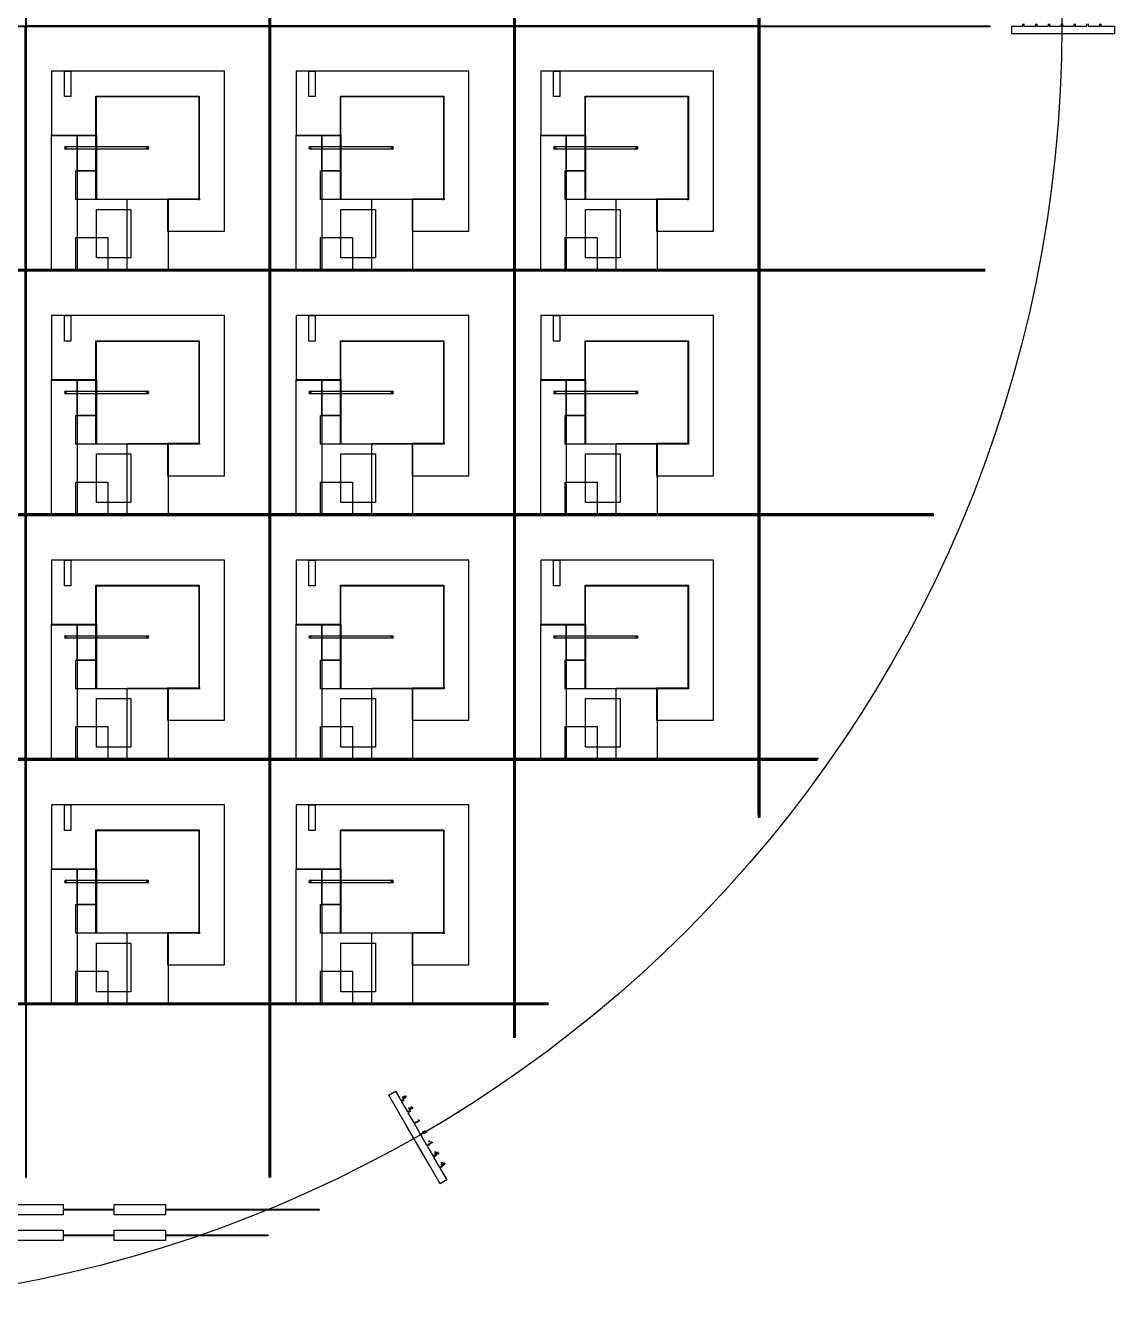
# Model space of a CAD drawing. Extents: x -52 to 52, y -50 to 50.
# Drawn here: x 9.54 to 52.05, y -50 to -0.03 of the extents above; entities that cross this region are included whole.
import ezdxf

# ---------------------------------------------------------------- set-up
doc = ezdxf.new("R2010")
doc.units = 0
for name, color, linetype in [('helperLayer', 6, 'CONTINUOUS'), ('largegap', 4, 'CONTINUOUS'), ('smallgap', 3, 'CONTINUOUS'), ('wafersize', 2, 'CONTINUOUS')]:
    doc.layers.add(name, color=color, linetype=linetype)

# ---------------------------------------------------------------- blocks, each defined once
blk = doc.blocks.new('WaferAlign')
at = {"layer": 'largegap', "linetype": 'CONTINUOUS'}
for points in [[(103.57, 47.51), (103.57, 47.41), (104.1, 47.41), (104.1, 47.11), (103.105, 47.11), (102.1, 47.11), (101.095, 47.11), (100.5925, 47.11), (100.1, 47.11), (100.1, 47.41), (100.53, 47.41), (100.53, 47.51)], [(100.57, 47.51), (100.57, 47.41), (100.5925, 47.41), (101.03, 47.41), (101.03, 47.51)], [(101.07, 47.51), (101.07, 47.41), (101.095, 47.41), (101.53, 47.41), (101.53, 47.51)], [(101.57, 47.51), (101.57, 47.41), (102.03, 47.41), (102.03, 47.51)], [(102.07, 47.51), (102.07, 47.41), (102.1, 47.41), (102.53, 47.41), (102.53, 47.51)], [(102.57, 47.51), (102.57, 47.41), (103.03, 47.41), (103.03, 47.51)], [(103.07, 47.51), (103.07, 47.41), (103.105, 47.41), (103.53, 47.41), (103.53, 47.41), (103.53, 47.51)], [(61.05, 1.4), (63.05, 1.4), (63.05, 1.22), (65.04135, 1.22), (65.05, 1.22), (65.05, 1.22), (65.05, 1.4), (67.05, 1.4), (67.05, 1.22), (71.537025, 1.22), (73.05, 1.22), (73.05, 1.18), (71.537025, 1.18), (67.05, 1.18), (67.05, 1), (65.05, 1), (65.05, 1.18), (65.04135, 1.18), (63.05, 1.18), (63.05, 1), (61.05, 1)], [(61.05, 0.4), (63.05, 0.4), (63.05, 0.22), (65.04135, 0.22), (65.05, 0.22), (65.05, 0.22), (65.05, 0.4), (67.05, 0.4), (67.05, 0.22), (71.05, 0.22), (71.05, 0.18), (67.05, 0.18), (67.05, 0), (65.05, 0), (65.05, 0.18), (65.04135, 0.18), (63.05, 0.18), (63.05, 0), (61.05, 0)]]:
    blk.add_lwpolyline(points, dxfattribs=at)
for points in [[(76.408781, 4.569354), (75.771891, 5.67248), (76.031699, 5.82248), (76.246699, 5.450089), (76.333301, 5.500089), (76.353301, 5.465447), (76.266699, 5.415447), (76.408781, 5.169354), (76.496699, 5.017076), (76.583301, 5.067076), (76.603301, 5.032434), (76.5167, 4.982434), (76.746699, 4.584064), (76.833301, 4.634064), (76.853301, 4.599422), (76.766699, 4.549422), (76.871813, 4.36736), (76.996699, 4.151051), (77.083301, 4.201051), (77.103301, 4.166409), (77.016699, 4.116409), (77.246699, 3.718038), (77.333301, 3.768038), (77.353301, 3.733396), (77.266699, 3.683396), (77.292158, 3.6393), (77.496699, 3.285025), (77.583301, 3.335025), (77.603301, 3.300383), (77.5167, 3.250383), (77.662429, 2.997973), (77.712504, 2.91124), (77.746699, 2.852013), (77.833301, 2.902013), (77.853301, 2.867371), (77.766699, 2.817371), (78.031699, 2.358378), (77.771891, 2.208378), (77.366093, 2.91124), (76.408781, 4.569354)], [(76.391292, 5.64596), (76.398648, 5.646765), (76.405628, 5.646415), (76.408781, 5.645601), (76.412368, 5.644676), (76.41853, 5.641769), (76.424148, 5.637817), (76.428988, 5.632686), (76.433329, 5.626432), (76.435635, 5.621716), (76.437505, 5.616852), (76.438614, 5.611861), (76.439241, 5.6068), (76.439173, 5.60186), (76.438489, 5.597085), (76.437176, 5.592677), (76.435245, 5.588435), (76.432686, 5.584559), (76.429856, 5.581153), (76.426554, 5.578202), (76.422902, 5.575677), (76.419046, 5.573867), (76.415198, 5.572585), (76.411191, 5.57194), (76.408781, 5.57189), (76.407069, 5.571854), (76.402866, 5.572452), (76.398705, 5.573699), (76.394585, 5.575596), (76.390553, 5.578064), (76.391743, 5.572391), (76.39207, 5.566949), (76.391455, 5.561693), (76.389898, 5.556622), (76.387387, 5.55194), (76.384046, 5.547613), (76.379784, 5.543797), (76.374692, 5.540335), (76.367012, 5.53684), (76.35919, 5.535035), (76.351103, 5.534954), (76.342874, 5.536564), (76.334874, 5.539766), (76.327874, 5.544484), (76.321719, 5.550629), (76.316488, 5.558244), (76.312836, 5.565834), (76.310686, 5.573352), (76.31007, 5.580921), (76.310987, 5.588542), (76.313185, 5.595754), (76.316796, 5.602324), (76.321541, 5.608192), (76.327746, 5.613339), (76.337751, 5.600344), (76.332932, 5.595686), (76.329279, 5.591178), (76.326677, 5.586652), (76.325208, 5.582154), (76.324623, 5.577749), (76.324968, 5.573359), (76.326151, 5.569142), (76.328186, 5.564895), (76.331331, 5.560349), (76.33519, 5.556738), (76.339604, 5.553968), (76.344732, 5.552131), (76.350045, 5.551236), (76.355376, 5.551395), (76.360557, 5.552717), (76.365755, 5.555092), (76.370098, 5.558226), (76.373644, 5.561837), (76.37627, 5.56596), (76.378052, 5.570639), (76.378803, 5.57566), (76.37859, 5.580543), (76.37728, 5.585522), (76.375085, 5.590407), (76.373664, 5.592507), (76.372075, 5.594717), (76.370038, 5.596982), (76.367787, 5.599437), (76.381046, 5.605006), (76.381329, 5.604336), (76.381613, 5.603665), (76.381929, 5.603118), (76.3822, 5.602648), (76.384963, 5.598404), (76.388294, 5.594801), (76.39196, 5.591703), (76.396238, 5.589169), (76.400704, 5.587575), (76.405298, 5.587203), (76.408781, 5.587895), (76.409976, 5.588132), (76.414862, 5.590326), (76.418311, 5.59284), (76.421133, 5.59572), (76.423235, 5.599124), (76.424662, 5.602972), (76.425227, 5.607052), (76.424939, 5.611162), (76.423801, 5.615301), (76.421934, 5.619437), (76.41924, 5.6232), (76.416225, 5.626256), (76.412731, 5.628514), (76.408871, 5.630143), (76.408781, 5.630159), (76.404453, 5.63093), (76.399761, 5.630932), (76.394679, 5.62998), (76.389321, 5.628242), (76.383696, 5.643764), (76.391292, 5.64596)], [(76.638219, 5.21249), (76.646176, 5.21406), (76.653705, 5.214026), (76.661003, 5.212401), (76.667705, 5.209283), (76.673886, 5.204718), (76.679502, 5.198784), (76.684565, 5.191279), (76.688454, 5.183096), (76.690753, 5.175143), (76.691459, 5.167417), (76.690496, 5.159874), (76.68804, 5.15293), (76.684405, 5.146764), (76.679499, 5.141533), (76.67337, 5.13716), (76.669792, 5.135407), (76.666081, 5.13389), (76.662175, 5.132887), (76.658214, 5.132164), (76.653824, 5.131819), (76.649163, 5.131944), (76.644155, 5.132493), (76.638795, 5.133466), (76.632516, 5.134951), (76.625024, 5.137091), (76.616196, 5.139919), (76.60611, 5.143481), (76.597842, 5.146424), (76.591111, 5.14869), (76.585872, 5.150358), (76.582249, 5.151395), (76.5793, 5.151986), (76.576521, 5.152467), (76.573831, 5.152791), (76.571231, 5.152958), (76.603697, 5.096726), (76.590167, 5.088915), (76.546413, 5.164699), (76.548916, 5.166144), (76.55152, 5.167231), (76.554261, 5.168083), (76.557137, 5.168701), (76.561918, 5.169271), (76.566969, 5.169372), (76.572168, 5.169036), (76.577716, 5.168277), (76.583581, 5.16697), (76.590287, 5.165107), (76.59759, 5.162754), (76.605735, 5.159844), (76.617852, 5.155473), (76.628452, 5.152104), (76.637289, 5.149802), (76.644564, 5.14858), (76.650569, 5.148293), (76.65609, 5.148665), (76.660991, 5.14993), (76.665329, 5.151809), (76.669092, 5.154503), (76.67209, 5.157799), (76.674369, 5.161617), (76.675929, 5.165959), (76.67658, 5.17061), (76.676257, 5.175324), (76.67496, 5.180102), (76.672731, 5.184863), (76.669541, 5.189487), (76.665884, 5.193111), (76.661795, 5.19586), (76.657239, 5.197609), (76.652296, 5.198405), (76.647301, 5.198024), (76.642088, 5.196578), (76.636779, 5.194035), (76.629911, 5.209362), (76.638219, 5.21249)], [(76.919422, 4.689671), (76.916151, 4.692266), (76.92976, 4.700123), (76.935949, 4.696084), (76.942226, 4.692618), (76.948636, 4.689644), (76.955132, 4.687242), (76.96139, 4.685433), (76.967209, 4.684204), (76.972667, 4.683601), (76.977685, 4.683579), (76.982923, 4.674507), (76.8678, 4.60804), (76.859672, 4.622117), (76.949378, 4.673909), (76.945328, 4.675324), (76.941097, 4.677054), (76.936641, 4.679173), (76.931959, 4.681684), (76.927265, 4.684396), (76.923142, 4.687022), (76.919422, 4.689671)], [(77.178832, 4.275399), (77.185974, 4.276394), (77.192761, 4.276559), (77.195014, 4.276281), (77.195014, 4.261279), (77.18675, 4.260783), (77.176915, 4.25813), (77.16531, 4.253306), (77.152101, 4.246201), (77.139344, 4.238314), (77.129509, 4.230967), (77.122471, 4.224193), (77.118275, 4.217913), (77.116117, 4.212078), (77.115481, 4.206497), (77.116244, 4.201202), (77.118406, 4.196194), (77.121618, 4.191895), (77.1259, 4.188632), (77.131006, 4.18647), (77.137183, 4.185344), (77.144719, 4.185838), (77.154105, 4.188545), (77.165386, 4.19339), (77.178561, 4.20037), (77.191195, 4.20829), (77.201109, 4.215683), (77.208146, 4.222457), (77.212342, 4.228737), (77.214376, 4.234604), (77.215013, 4.240186), (77.21425, 4.245481), (77.212166, 4.250535), (77.208955, 4.254833), (77.204997, 4.258075), (77.200339, 4.260183), (77.195014, 4.261279), (77.195014, 4.276281), (77.199161, 4.27577), (77.205172, 4.274026), (77.210595, 4.271318), (77.215551, 4.26761), (77.219963, 4.262857), (77.223807, 4.257256), (77.223909, 4.257107), (77.226249, 4.252513), (77.227938, 4.247962), (77.229023, 4.243374), (77.229502, 4.23875), (77.229287, 4.234246), (77.228623, 4.229796), (77.22731, 4.225388), (77.225425, 4.221067), (77.222969, 4.216833), (77.219986, 4.212608), (77.216476, 4.208391), (77.212485, 4.204107), (77.207642, 4.19985), (77.201759, 4.195411), (77.194835, 4.190787), (77.186915, 4.185902), (77.177115, 4.180662), (77.167981, 4.176431), (77.159594, 4.173258), (77.151908, 4.171218), (77.144688, 4.170178), (77.137856, 4.170091), (77.131456, 4.170881), (77.125568, 4.172591), (77.120067, 4.175255), (77.115111, 4.178962), (77.110699, 4.183715), (77.10683, 4.189511), (77.102974, 4.197817), (77.101224, 4.206086), (77.101422, 4.214231), (77.103682, 4.222418), (77.109004, 4.232164), (77.117531, 4.24178), (77.12906, 4.251251), (77.143747, 4.26067), (77.153502, 4.265989), (77.162635, 4.270219), (77.171023, 4.273393), (77.178832, 4.275399)], [(77.355981, 3.841956), (77.33101, 3.885206), (77.345167, 3.893379), (77.370137, 3.850129), (77.355981, 3.841956)], [(77.410533, 3.83904), (77.407262, 3.841636), (77.420871, 3.849493), (77.427061, 3.845454), (77.433338, 3.841988), (77.439748, 3.839014), (77.446244, 3.836612), (77.452502, 3.834803), (77.458321, 3.833574), (77.463779, 3.832971), (77.468797, 3.832949), (77.474035, 3.823877), (77.358911, 3.75741), (77.350784, 3.771487), (77.440489, 3.823279), (77.436439, 3.824694), (77.432209, 3.826424), (77.427752, 3.828543), (77.42307, 3.831054), (77.418376, 3.833766), (77.414253, 3.836391), (77.410533, 3.83904)], [(77.662429, 3.442885), (77.668117, 3.444007), (77.675645, 3.443973), (77.682944, 3.442348), (77.689645, 3.439231), (77.695826, 3.434666), (77.701442, 3.428732), (77.706505, 3.421227), (77.710394, 3.413044), (77.712693, 3.405091), (77.713399, 3.397365), (77.712436, 3.389822), (77.70998, 3.382878), (77.706345, 3.376712), (77.701439, 3.371481), (77.69531, 3.367108), (77.691732, 3.365355), (77.688021, 3.363838), (77.684115, 3.362835), (77.680154, 3.362112), (77.675764, 3.361767), (77.671103, 3.361892), (77.666095, 3.362441), (77.662429, 3.363106), (77.660735, 3.363414), (77.654456, 3.364898), (77.646964, 3.367038), (77.638136, 3.369867), (77.62805, 3.373428), (77.619782, 3.376371), (77.613051, 3.378637), (77.607812, 3.380305), (77.60419, 3.381342), (77.601241, 3.381933), (77.598461, 3.382414), (77.595771, 3.382739), (77.593171, 3.382906), (77.625637, 3.326674), (77.612107, 3.318863), (77.568353, 3.394647), (77.570856, 3.396092), (77.573461, 3.397178), (77.576202, 3.39803), (77.579077, 3.398648), (77.583858, 3.399219), (77.58891, 3.399319), (77.594108, 3.398984), (77.599656, 3.398225), (77.605521, 3.396918), (77.612227, 3.395055), (77.61953, 3.392702), (77.627675, 3.389792), (77.639792, 3.385421), (77.650392, 3.382052), (77.659229, 3.37975), (77.662429, 3.379212), (77.666504, 3.378528), (77.672509, 3.378241), (77.67803, 3.378613), (77.682931, 3.379878), (77.687269, 3.381757), (77.691032, 3.384451), (77.69403, 3.387746), (77.696309, 3.391565), (77.697869, 3.395907), (77.698521, 3.400558), (77.698197, 3.405272), (77.6969, 3.41005), (77.694671, 3.414811), (77.691481, 3.419435), (77.687824, 3.423059), (77.683735, 3.425808), (77.679179, 3.427557), (77.674236, 3.428353), (77.669241, 3.427972), (77.664028, 3.426526), (77.662429, 3.42576), (77.658719, 3.423982), (77.651852, 3.439309), (77.66016, 3.442437), (77.662429, 3.442885)], [(77.597075, 3.424368), (77.572105, 3.467618), (77.586261, 3.475791), (77.611232, 3.432541), (77.597075, 3.424368)], [(77.83817, 3.00678), (77.813199, 3.05003), (77.827356, 3.058203), (77.852326, 3.014953), (77.83817, 3.00678)], [(77.904344, 3.025277), (77.9117, 3.026083), (77.91868, 3.025733), (77.925419, 3.023994), (77.931582, 3.021087), (77.9372, 3.017134), (77.94204, 3.012004), (77.94638, 3.00575), (77.948687, 3.001033), (77.950556, 2.99617), (77.951665, 2.991178), (77.952292, 2.986118), (77.952224, 2.981178), (77.95154, 2.976403), (77.950227, 2.971995), (77.948297, 2.967753), (77.945738, 2.963877), (77.942908, 2.96047), (77.939606, 2.95752), (77.935954, 2.954995), (77.932097, 2.953185), (77.92825, 2.951903), (77.924243, 2.951258), (77.92012, 2.951172), (77.915917, 2.95177), (77.911757, 2.953016), (77.907637, 2.954914), (77.903604, 2.957382), (77.904795, 2.951708), (77.905122, 2.946267), (77.904507, 2.94101), (77.90295, 2.93594), (77.900438, 2.931258), (77.897098, 2.92693), (77.892836, 2.923114), (77.887743, 2.919653), (77.880064, 2.916158), (77.872241, 2.914353), (77.864155, 2.914272), (77.855926, 2.915882), (77.847925, 2.919084), (77.840925, 2.923802), (77.83477, 2.929946), (77.82954, 2.937562), (77.825887, 2.945152), (77.823738, 2.952669), (77.823121, 2.960239), (77.824039, 2.96786), (77.826236, 2.975072), (77.829848, 2.981641), (77.834593, 2.98751), (77.840798, 2.992656), (77.850802, 2.979662), (77.845984, 2.975003), (77.842331, 2.970495), (77.839729, 2.965969), (77.838259, 2.961471), (77.837674, 2.957067), (77.838019, 2.952677), (77.839202, 2.94846), (77.841238, 2.944212), (77.844383, 2.939667), (77.848242, 2.936056), (77.852656, 2.933286), (77.857783, 2.931449), (77.863097, 2.930554), (77.868428, 2.930712), (77.873608, 2.932035), (77.878806, 2.93441), (77.883149, 2.937544), (77.886696, 2.941155), (77.889321, 2.945278), (77.891103, 2.949957), (77.891854, 2.954978), (77.891641, 2.959861), (77.890331, 2.96484), (77.888137, 2.969725), (77.886716, 2.971825), (77.885126, 2.974035), (77.883089, 2.9763), (77.880838, 2.978754), (77.894098, 2.984324), (77.894381, 2.983653), (77.894664, 2.982983), (77.89498, 2.982436), (77.895251, 2.981966), (77.898015, 2.977722), (77.901346, 2.974118), (77.905012, 2.971021), (77.90929, 2.968486), (77.913755, 2.966893), (77.918349, 2.966521), (77.923028, 2.96745), (77.927913, 2.969644), (77.931363, 2.972158), (77.934185, 2.975038), (77.936286, 2.978442), (77.937713, 2.98229), (77.938278, 2.98637), (77.937991, 2.990479), (77.936853, 2.994618), (77.934986, 2.998755), (77.932292, 3.002518), (77.929276, 3.005573), (77.925783, 3.007832), (77.921922, 3.009461), (77.917505, 3.010248), (77.912812, 3.01025), (77.907731, 3.009297), (77.902373, 3.007559), (77.896748, 3.023082), (77.904344, 3.025277)]]:
    blk.add_lwpolyline(points, close=True, dxfattribs=at)
blk = doc.blocks.new('10mmLens9.5mmWafer')
at = {"layer": 'largegap', "linetype": 'CONTINUOUS'}
for points in [[(2, 3), (2, 8), (8.75, 8), (8.75, 5.48), (7, 5.48), (7, 6.99), (7.01, 6.99), (7.01, 7.01), (6.99, 7.01), (6.99, 7), (3.01, 7), (3.01, 7.013), (2.99, 7.013), (2.99, 6.99), (3, 6.99), (3, 3.025), (2.975, 3.025), (2.975, 3), (2.975, 2.975), (3.025, 2.975), (3.025, 3), (4.225, 3), (4.225, 1.75), (2, 1.75), (2, 3)], [(8, 7), (8.25, 7), (8.25, 8), (8, 8), (8, 7)]]:
    blk.add_lwpolyline(points, close=True, dxfattribs=at)
at = {"layer": 'smallgap', "linetype": 'CONTINUOUS'}
for points in [[(2.98, 2.98), (7.02, 2.98), (7.02, 7.02), (2.98, 7.02), (2.98, 2.98)], [(7, 4.1), (7.75, 4.1), (7.75, 5.5), (7, 5.5), (7, 4.1)], [(7.75, 0.225), (8.75, 0.225), (8.75, 5.5), (7.75, 5.5), (7.75, 0.225)], [(5, 5.05), (5, 4.95), (8.2, 4.95), (8.2, 5.05), (5, 5.05)], [(7, 2.98), (7.8, 2.98), (7.8, 4.1), (7, 4.1), (7, 2.98)], [(4.2, 0.225), (5.8, 0.225), (5.8, 3), (4.2, 3), (4.2, 0.225)], [(5.65, 0.7), (7, 0.7), (7, 2.6), (5.65, 2.6), (5.65, 0.7)], [(6.55, 0.225), (7.8, 0.225), (7.8, 1.5), (6.55, 1.5), (6.55, 0.225)]]:
    blk.add_lwpolyline(points, close=True, dxfattribs=at)
for centre in [(5, 5), (8.2, 5)]:
    blk.add_circle(centre, 0.05, dxfattribs=at)
at = {"layer": 'wafersize', "linetype": 'CONTINUOUS'}
blk.add_lwpolyline([(0.225, 0.225), (9.775, 0.225), (9.775, 9.775), (0.225, 9.775), (0.225, 0.225)], close=True, dxfattribs=at)

msp = doc.modelspace()

# ---------------------------------------------------------------- linework, layer by layer
at = {"layer": 'helperLayer', "linetype": 'CONTINUOUS'}
msp.add_circle((0, 0), 50, dxfattribs=at)
at = {"layer": 'smallgap', "linetype": 'CONTINUOUS'}
for points in [[(9.55, -45), (9.55, 45), (9.555, 45), (9.555, -45), (9.55, -45)], [(19.045, -45), (19.045, 45), (19.05, 45), (19.05, -45), (19.045, -45)], [(19.1, -45), (19.1, 45), (19.105, 45), (19.105, -45), (19.1, -45)], [(28.595, -39.55), (28.595, 39.55), (28.6, 39.55), (28.6, -39.55), (28.595, -39.55)], [(28.65, -39.55), (28.65, 39.55), (28.655, 39.55), (28.655, -39.55), (28.65, -39.55)], [(38.145, -30.85), (38.145, 30.85), (38.15, 30.85), (38.15, -30.85), (38.145, -30.85)], [(38.2, -30.85), (38.2, 30.85), (38.205, 30.85), (38.205, -30.85), (38.2, -30.85)], [(-41, -0.055), (47.2, -0.055), (47.2, -0.05), (-41, -0.05), (-41, -0.055)], [(-48, -9.55), (47, -9.55), (47, -9.545), (-48, -9.545), (-48, -9.55)], [(-48, -9.605), (47, -9.605), (47, -9.6), (-48, -9.6), (-48, -9.605)], [(38.2, -9.55), (41, -9.55), (41, -9.545), (38.2, -9.545), (38.2, -9.55)], [(38.2, -9.605), (41, -9.605), (41, -9.6), (38.2, -9.6), (38.2, -9.605)], [(-45, -19.1), (45, -19.1), (45, -19.095), (-45, -19.095), (-45, -19.1)], [(-45, -19.155), (45, -19.155), (45, -19.15), (-45, -19.15), (-45, -19.155)], [(38.2, -19.1), (41, -19.1), (41, -19.095), (38.2, -19.095), (38.2, -19.1)], [(38.2, -19.155), (41, -19.155), (41, -19.15), (38.2, -19.15), (38.2, -19.155)], [(-40.45, -28.65), (40.5, -28.65), (40.5, -28.645), (-40.45, -28.645), (-40.45, -28.65)], [(-40.45, -28.705), (40, -28.705), (40, -28.7), (-40.45, -28.7), (-40.45, -28.705)], [(38.145, -30.95), (38.15, -30.95), (38.15, -28.7), (38.145, -28.7), (38.145, -30.95)], [(38.2, -28.65), (40.45, -28.65), (40.45, -28.645), (38.2, -28.645), (38.2, -28.65)], [(38.2, -28.705), (40.45, -28.705), (40.45, -28.7), (38.2, -28.7), (38.2, -28.705)], [(38.2, -30.95), (38.205, -30.95), (38.205, -28.7), (38.2, -28.7), (38.2, -30.95)], [(-29.95, -38.2), (29.95, -38.2), (29.95, -38.195), (-29.95, -38.195), (-29.95, -38.2)], [(-29.95, -38.255), (29.95, -38.255), (29.95, -38.25), (-29.95, -38.25), (-29.95, -38.255)], [(9.55, -39.55), (9.555, -39.55), (9.555, -38.25), (9.55, -38.25), (9.55, -39.55)], [(19.045, -39.55), (19.05, -39.55), (19.05, -38.25), (19.045, -38.25), (19.045, -39.55)], [(19.1, -39.55), (19.105, -39.55), (19.105, -38.25), (19.1, -38.25), (19.1, -39.55)], [(28.595, -39.55), (28.6, -39.55), (28.6, -38.25), (28.595, -38.25), (28.595, -39.55)], [(28.65, -39.55), (28.655, -39.55), (28.655, -38.25), (28.65, -38.25), (28.65, -39.55)]]:
    msp.add_lwpolyline(points, close=True, dxfattribs=at)

# ---------------------------------------------------------------- block references
msp.add_blockref('WaferAlign', (-52.05, -47.46))
at = {"xscale": -1}
for p in [(19.3, -9.8), (28.85, -9.8), (38.4, -9.8), (19.3, -19.35), (28.85, -19.35), (38.4, -19.35), (19.3, -28.9), (28.85, -28.9), (38.4, -28.9), (19.3, -38.45), (28.85, -38.45)]:
    msp.add_blockref('10mmLens9.5mmWafer', p, dxfattribs=at)

doc.saveas('drawing.dxf')
